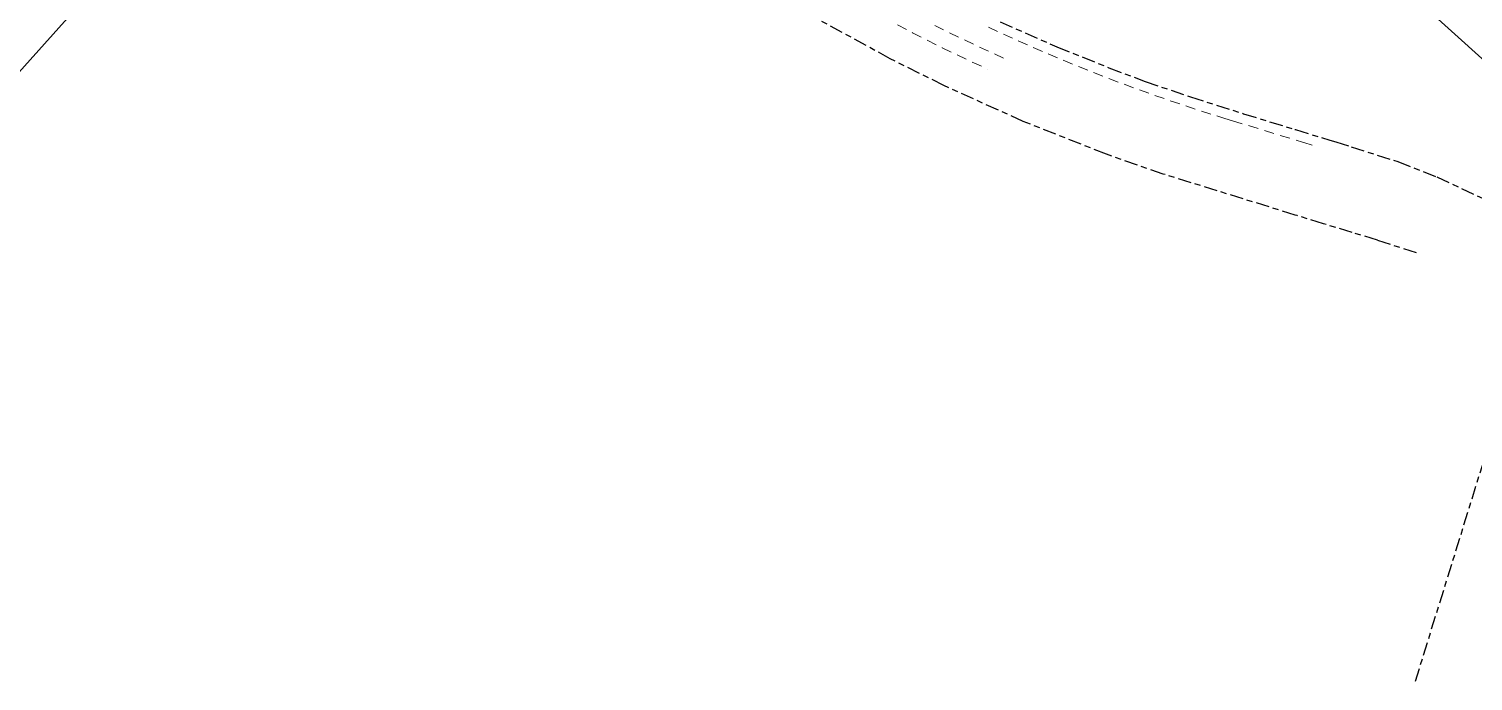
# Model space of a CAD drawing. Header units: metres. Extents: x 303351 to 304687, y 6235874 to 6237126.
# Drawn here: x 303761.3 to 304196.1, y 6235960.4 to 6236156.6 of the extents above; entities that cross this region are included whole.
import ezdxf

# ---------------------------------------------------------------- set-up
doc = ezdxf.new("R2010")
doc.units = ezdxf.units.M
doc.linetypes.add('Cable Exist UG', pattern=[8.2, 4, -1.2, 1.8, -1.2])
doc.linetypes.add('Dash', pattern=[5, 3, -2])
doc.layers.add('Cadastre Developer_SP_EXT', color=9, linetype='Continuous', lineweight=5)
doc.layers.add('Cadastre Land Parcels_SP_EXT', color=9, linetype='Continuous', lineweight=5)
doc.layers.add('Mains_HV_EXT', color=7, linetype='Continuous')
doc.layers.add('Trench_SP_EXT', color=7, linetype='Continuous')

msp = doc.modelspace()

# ---------------------------------------------------------------- linework, layer by layer
at = {"layer": 'Cadastre Developer_SP_EXT', "linetype": 'Dash'}
for points in [[(304022.83, 6236157.75), (304027.29, 6236155.43), (304031.76, 6236153.16), (304036.26, 6236150.92), (304040.78, 6236148.73), (304045.32, 6236146.58), (304049.88, 6236144.47)], [(304034.01, 6236157.62), (304038.47, 6236155.41), (304042.94, 6236153.24), (304047.45, 6236151.11), (304051.96, 6236149.02), (304056.5, 6236146.97)], [(304050.22, 6236157.04), (304054.69, 6236154.97), (304059.17, 6236152.95), (304063.67, 6236150.96), (304068.19, 6236149.02), (304072.72, 6236147.12), (304077.27, 6236145.26), (304081.84, 6236143.44), (304086.43, 6236141.66), (304091.03, 6236139.92), (304095.65, 6236138.23), (304100.28, 6236136.58), (304104.93, 6236134.97), (304109.59, 6236133.4), (304114.27, 6236131.87), (304118.95, 6236130.39), (304121.31, 6236129.66), (304123.69, 6236128.93), (304128.48, 6236127.47), (304133.26, 6236126), (304138.04, 6236124.54), (304142.82, 6236123.08), (304144.73, 6236122.49), (304145.1, 6236122.38), (304147.6, 6236121.61)]]:
    msp.add_lwpolyline(points, dxfattribs=at)
at = {"layer": 'Cadastre Land Parcels_SP_EXT', "linetype": 'Continuous'}
for points in [[(304291.79, 6236334.57), (304164.92, 6236448.89), (304116.65, 6236438.68), (304195.66, 6236366.35), (304168.11, 6236336.61), (304141.57, 6236308.06), (304141.12, 6236307.58), (304113.76, 6236277.11), (304107.35, 6236269.98), (304087.47, 6236247.86), (304226.03, 6236123.11), (304239.1, 6236165.18), (304252.1, 6236207.03), (304265.09, 6236248.8), (304278.46, 6236291.67), (304291.79, 6236334.57)], [(303841.71, 6236271.52), (303838.33, 6236274.97), (303752.28, 6236178.96), (303721.73, 6236144.93), (303726.43, 6236140.71), (303736.59, 6236131.6), (303742.63, 6236126.14), (303839.36, 6236233.96), (303842.48, 6236234.13), (303856.65, 6236234.91), (303856.74, 6236235.12), (303866.51, 6236246.08), (303852.24, 6236260.71), (303841.71, 6236271.52)]]:
    msp.add_lwpolyline(points, close=True, dxfattribs=at)
at = {"layer": 'Mains_HV_EXT', "linetype": 'Cable Exist UG'}
msp.add_lwpolyline([(304178.73, 6235960.44), (304283.82, 6236298.87), (304270.8, 6236306.74), (304269.79, 6236308.34)], dxfattribs=at)
at = {"layer": 'Trench_SP_EXT', "linetype": 'Cable Exist UG'}
for points in [[(304179.01, 6236089.2), (304167.26, 6236093.02), (304159.68, 6236095.34), (304151.08, 6236097.97), (304143.11, 6236100.41), (304142.5, 6236100.6), (304102.8, 6236112.91), (304085.74, 6236118.87), (304060.66, 6236128.77), (304036.8, 6236139.52), (304020.58, 6236147.61), (303999.44, 6236159.16)], [(304053.71, 6236158.73), (304070.77, 6236151.19), (304086.41, 6236144.89), (304097.4, 6236140.79), (304110.97, 6236136.1), (304126.99, 6236131.06), (304142.44, 6236126.33), (304142.62, 6236126.27), (304152.97, 6236123.1), (304154.73, 6236122.56), (304159.39, 6236121.13), (304173.41, 6236116.65), (304185.19, 6236112.07), (304198.85, 6236105.65)]]:
    msp.add_lwpolyline(points, dxfattribs=at)

doc.saveas('drawing.dxf')
